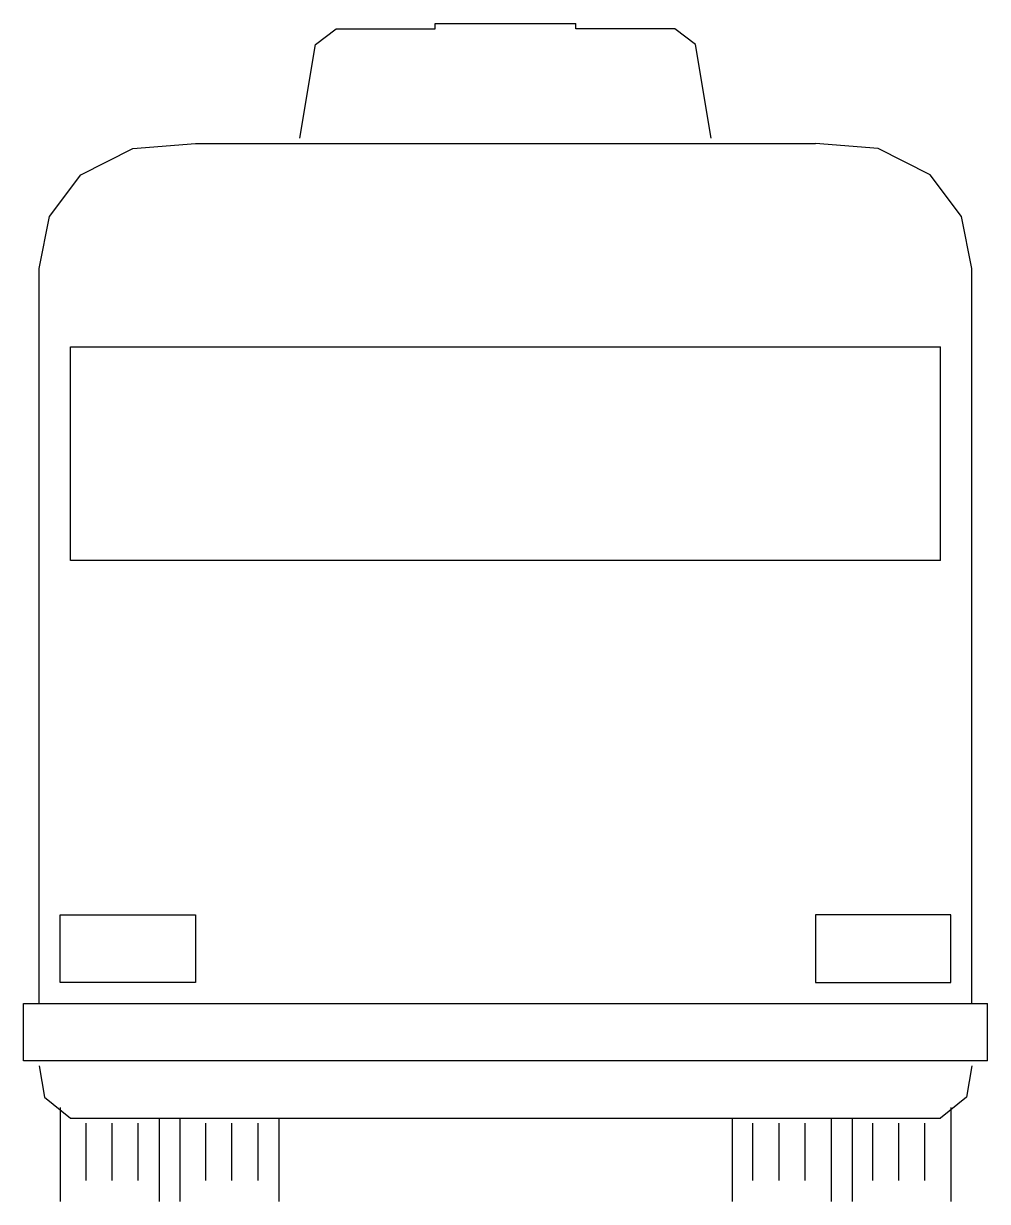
# Model space of a CAD drawing. Header units: millimetres. Extents: x -3157.17 to -3155.12, y 1882.51 to 1885.01.
import ezdxf

# ---------------------------------------------------------------- set-up
doc = ezdxf.new("R2010")
doc.units = ezdxf.units.MM
doc.header["$LTSCALE"] = 10
doc.layers.add('Veículos', color=2, linetype='Continuous')

msp = doc.modelspace()

# ---------------------------------------------------------------- linework, layer by layer
at = {"layer": 'Veículos'}
for p, q in [((-3156.545, 1884.9673), (-3156.5008, 1885.0005)), ((-3156.5008, 1885.0005), (-3156.2904, 1885.0005)), ((-3156.2904, 1885.0005), (-3156.2904, 1885.0116)), ((-3156.2904, 1885.0116), (-3155.9915, 1885.0116)), ((-3155.9915, 1885.0005), (-3155.9915, 1885.0116)), ((-3155.7812, 1885.0005), (-3155.9915, 1885.0005)), ((-3155.7369, 1884.9673), (-3155.7812, 1885.0005)), ((-3156.5783, 1884.768), (-3156.545, 1884.9673)), ((-3155.7037, 1884.768), (-3155.7369, 1884.9673)), ((-3157.0432, 1884.6905), (-3156.9325, 1884.7459)), ((-3156.9325, 1884.7459), (-3156.7997, 1884.757)), ((-3156.7997, 1884.757), (-3155.4822, 1884.757)), ((-3155.3494, 1884.7459), (-3155.4822, 1884.757)), ((-3155.2387, 1884.6905), (-3155.3494, 1884.7459)), ((-3157.1097, 1884.602), (-3157.0432, 1884.6905)), ((-3155.1723, 1884.602), (-3155.2387, 1884.6905)), ((-3157.1318, 1884.4913), (-3157.1097, 1884.602)), ((-3155.1501, 1884.4913), (-3155.1723, 1884.602)), ((-3157.1318, 1882.9303), (-3157.1318, 1884.4913)), ((-3155.1501, 1882.9303), (-3155.1501, 1884.4913)), ((-3157.0654, 1883.8713), (-3157.0654, 1884.3252)), ((-3157.0654, 1884.3252), (-3155.2165, 1884.3252)), ((-3155.2165, 1883.8713), (-3155.2165, 1884.3252)), ((-3155.2165, 1883.8713), (-3157.0654, 1883.8713)), ((-3157.0875, 1882.9746), (-3157.0875, 1883.1185)), ((-3157.0875, 1883.1185), (-3156.7997, 1883.1185)), ((-3156.7997, 1883.1185), (-3156.7997, 1882.9746)), ((-3155.1944, 1883.1185), (-3155.4822, 1883.1185)), ((-3155.4822, 1883.1185), (-3155.4822, 1882.9746)), ((-3155.1944, 1882.9746), (-3155.1944, 1883.1185)), ((-3156.7997, 1882.9746), (-3157.0875, 1882.9746)), ((-3155.4822, 1882.9746), (-3155.1944, 1882.9746)), ((-3157.165, 1882.8085), (-3157.165, 1882.9303)), ((-3157.165, 1882.9303), (-3155.1169, 1882.9303)), ((-3155.1169, 1882.8085), (-3155.1169, 1882.9303)), ((-3155.1169, 1882.8085), (-3157.165, 1882.8085)), ((-3157.1318, 1882.7974), (-3157.1207, 1882.731)), ((-3155.1501, 1882.7974), (-3155.1612, 1882.731)), ((-3157.1207, 1882.731), (-3157.0654, 1882.6867)), ((-3155.1612, 1882.731), (-3155.2165, 1882.6867)), ((-3157.0875, 1882.7089), (-3157.0875, 1882.5096)), ((-3155.1944, 1882.7089), (-3155.1944, 1882.5096)), ((-3157.0654, 1882.6867), (-3155.2165, 1882.6867)), ((-3157.0322, 1882.5539), (-3157.0322, 1882.6756)), ((-3156.9768, 1882.5539), (-3156.9768, 1882.6756)), ((-3156.9214, 1882.5539), (-3156.9214, 1882.6756)), ((-3156.8772, 1882.6867), (-3156.8772, 1882.5096)), ((-3156.8329, 1882.6867), (-3156.8329, 1882.5096)), ((-3156.7775, 1882.5539), (-3156.7775, 1882.6756)), ((-3156.7222, 1882.5539), (-3156.7222, 1882.6756)), ((-3156.6668, 1882.5539), (-3156.6668, 1882.6756)), ((-3156.6225, 1882.6867), (-3156.6225, 1882.5096)), ((-3155.6594, 1882.6867), (-3155.6594, 1882.5096)), ((-3155.6151, 1882.5539), (-3155.6151, 1882.6756)), ((-3155.5597, 1882.5539), (-3155.5597, 1882.6756)), ((-3155.5044, 1882.5539), (-3155.5044, 1882.6756)), ((-3155.449, 1882.6867), (-3155.449, 1882.5096)), ((-3155.4047, 1882.6867), (-3155.4047, 1882.5096)), ((-3155.3605, 1882.5539), (-3155.3605, 1882.6756)), ((-3155.3051, 1882.5539), (-3155.3051, 1882.6756)), ((-3155.2498, 1882.5539), (-3155.2498, 1882.6756))]:
    msp.add_line(p, q, dxfattribs=at)

doc.saveas('drawing.dxf')
